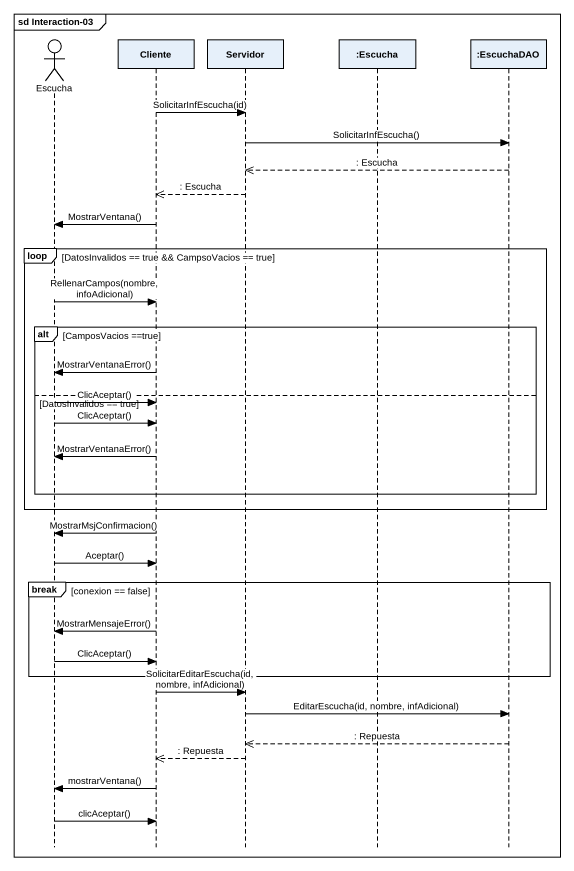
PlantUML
@startuml
mainframe sd Interaction-03
hide footbox
actor Escucha
participant Cliente
participant Servidor
participant ":Escucha" as Escucha_2
participant ":EscuchaDAO" as EscuchaDAO

Cliente -> Servidor : SolicitarInfEscucha(id)
Servidor -> EscuchaDAO : SolicitarInfEscucha()
EscuchaDAO -->> Servidor : : Escucha
Servidor -->> Cliente : : Escucha
Cliente -> Escucha : MostrarVentana()
loop DatosInvalidos == true && CampsoVacios == true
  Escucha -> Cliente : RellenarCampos(nombre, infoAdicional)
  alt CamposVacios ==true
    Cliente -> Escucha : MostrarVentanaError()
  else DatosInvalidos == true
    Escucha -> Cliente : ClicAceptar()
    Escucha -> Cliente : ClicAceptar()
    Cliente -> Escucha : MostrarVentanaError()
  end
end
Cliente -> Escucha : MostrarMsjConfirmacion()
Escucha -> Cliente : Aceptar()
break conexion == false
  Cliente -> Escucha : MostrarMensajeError()
  Escucha -> Cliente : ClicAceptar()
end
Cliente -> Servidor : SolicitarEditarEscucha(id, nombre, infAdicional)
Servidor -> EscuchaDAO : EditarEscucha(id, nombre, infAdicional)
EscuchaDAO -->> Servidor : : Repuesta
Servidor -->> Cliente : : Repuesta
Cliente -> Escucha : mostrarVentana()
Escucha -> Cliente : clicAceptar()
@enduml
